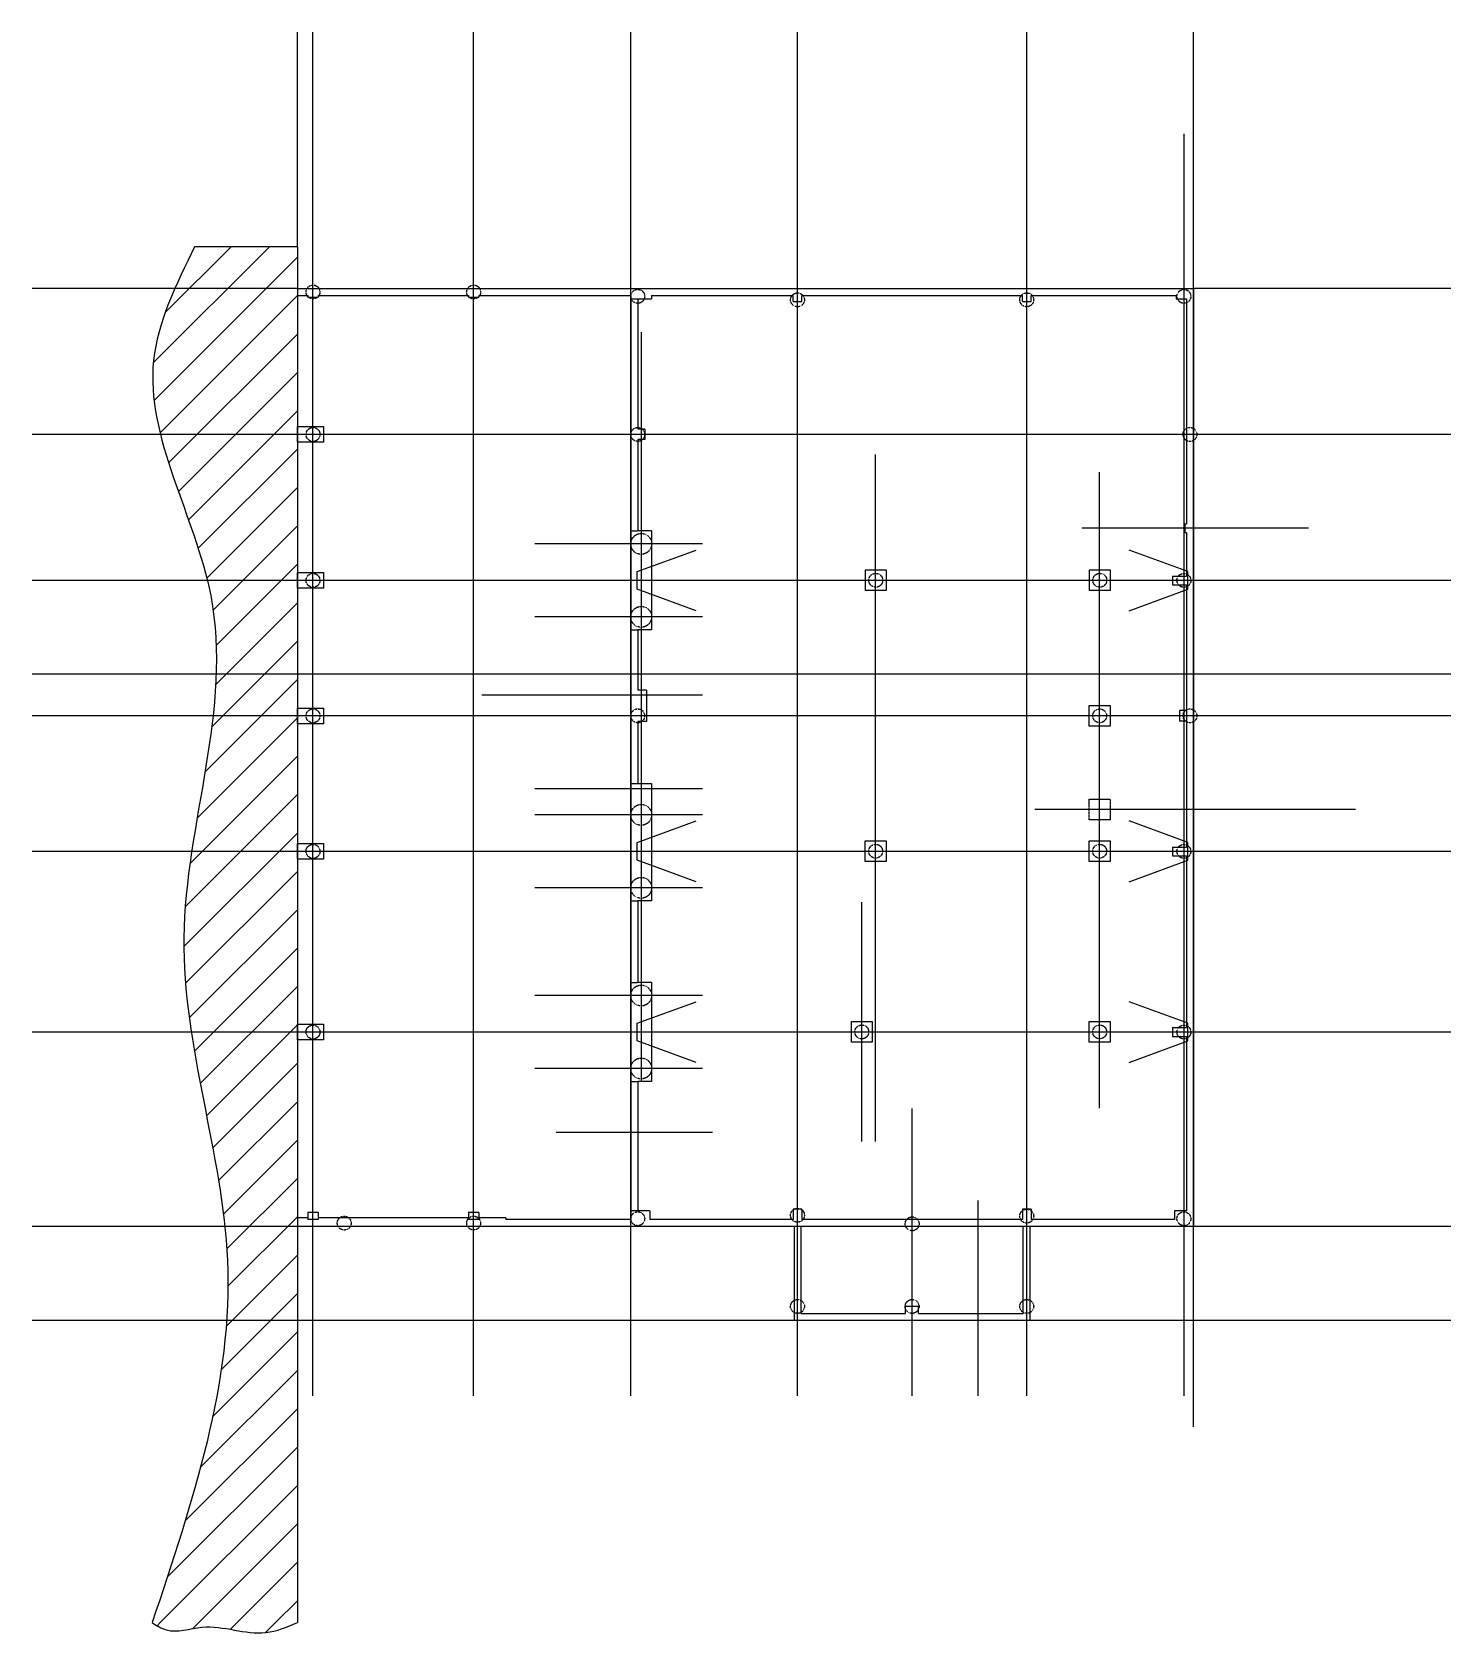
# Model space of a CAD drawing. Header units: millimetres. Extents: x -8928 to 32572, y -39209 to 7807.
import ezdxf

# ---------------------------------------------------------------- set-up
doc = ezdxf.new("R2010")
doc.units = ezdxf.units.MM
doc.linetypes.add('HIDDEN', pattern=[0.375, 0.25, -0.125])
for name, color, linetype in [('1_Arch_Plan_ExistBldg', 1, 'Continuous'), ('Struc-HAIRPIN', 42, 'Continuous'), ('Struc_Plan_Fdn_Grid', 131, 'Continuous'), ('Struc_Plan_Fdn_Pile', 41, 'HIDDEN'), ('Struc_Plan_Fdn_Rebar', 101, 'Continuous'), ('Struc_Plan_GB', 21, 'Continuous')]:
    doc.layers.add(name, color=color, linetype=linetype)
pattern_1 = [(45, (-33.4, 116.3), (-561.266, 561.266), [])]

msp = doc.modelspace()

# ---------------------------------------------------------------- hatches: boundary and pattern name
at = {"layer": '1_Arch_Plan_ExistBldg'}
h = msp.add_hatch(dxfattribs=at)
h.set_pattern_fill('LINE,_O', color=251, scale=6350, angle=45)
h.set_pattern_definition(pattern_1)
edge = h.paths.add_edge_path()
edge.add_line((-1170, 1529), (-4175, 1529))
edge.add_spline(control_points=[(-4175, 1529), (-4716, 427), (-6342, -2882), (-2087, -9607), (-5769, -18524), (-2017, -28560), (-4237, -35180), (-5418, -38705)], knot_values=[0, 0, 0, 0, 139.110741, 417.547842, 812.997574, 1187.438033, 1613.709619, 1613.709619, 1613.709619, 1613.709619], degree=3, periodic=0)
edge.add_line((-5418, -38705), (-1170, -38705))
edge.add_line((-1170, -38705), (-1170, 1529))
h = msp.add_hatch(dxfattribs=at)
h.set_pattern_fill('LINE,_O', color=251, scale=6350, angle=45)
h.set_pattern_definition(pattern_1)
edge = h.paths.add_edge_path()
edge.add_spline(control_points=[(-5418, -38705), (-5284, -38791), (-4846, -39072), (-3669, -38623), (-2374, -39209), (-1476, -38833), (-1170, -38705)], knot_values=[0, 0, 0, 0, 18.170439, 59.518041, 133.307611, 171.420987, 171.420987, 171.420987, 171.420987], degree=3, periodic=0)
edge.add_line((-1170, -38705), (-5418, -38705))

# ---------------------------------------------------------------- linework, layer by layer
for q in [(-4175, 1529), (-1170, -38705)]:
    msp.add_line((-1170, 1529), q, dxfattribs=at)
for points in [[(-4175, 1529), (-5377, -1794), (-3706, -8666), (-4492, -18680), (-3214, -28104), (-5418, -38705)], [(-5418, -38705), (-5008, -38917), (-3961, -38839), (-2093, -38996), (-1170, -38705)]]:
    msp.add_spline(points, degree=3, dxfattribs=at)
at = {"layer": 'Struc-HAIRPIN', "color": 21}
for p, q in [((8773, -7963), (10492, -7338)), ((8773, -8486), (8773, -7963)), ((10492, -9112), (8773, -8486))]:
    msp.add_line(p, q, dxfattribs=at)
for points in [[(23159, -9112), (24877, -8486), (24877, -7963), (23159, -7338)], [(10492, -17037), (8773, -16411), (8773, -15888), (10492, -15262)], [(23159, -17037), (24877, -16411), (24877, -15888), (23159, -15262)], [(10492, -22320), (8773, -21694), (8773, -21171), (10492, -20546)], [(23159, -22320), (24877, -21694), (24877, -21171), (23159, -20546)]]:
    msp.add_lwpolyline(points, dxfattribs=at)
at = {"layer": 'Struc_Plan_Fdn_Grid'}
for p, q in [((-1170, 1529), (-1170, 7807)), ((-713, -32071), (-713, 7807)), ((3986, -32071), (3986, 7807)), ((8583, -32071), (8583, 7807)), ((13460, -32071), (13460, 7807)), ((20166, -32071), (20166, 7807)), ((25043, -32976), (25043, 7807)), ((24763, 4830), (24763, -32071)), ((-1170, 310), (-8928, 310)), ((32572, 310), (25043, 310)), ((8888, -963), (8888, -22881)), ((32572, -3958), (-8928, -3958)), ((15746, -24636), (15746, -4545)), ((22299, -23662), (22299, -5056)), ((28404, -6701), (21776, -6701)), ((10680, -7158), (5777, -7158)), ((32572, -8225), (-8928, -8225)), ((10680, -9292), (5777, -9292)), ((32572, -10968), (-8928, -10968)), ((10680, -11578), (4226, -11578)), ((32572, -12187), (-8928, -12187)), ((10680, -14321), (5777, -14321)), ((29784, -14930), (20405, -14930)), ((10680, -15083), (5777, -15083)), ((32572, -16150), (-8928, -16150)), ((10680, -17216), (5777, -17216)), ((15340, -24636), (15340, -17639)), ((10680, -20366), (5777, -20366)), ((32572, -21433), (-8928, -21433)), ((10680, -22500), (5777, -22500)), ((16813, -32071), (16813, -23667)), ((18743, -32071), (18743, -26361)), ((32572, -27122), (-8928, -27122)), ((13359, -29866), (-8928, -29866)), ((32572, -29866), (20267, -29866))]:
    msp.add_line(p, q, dxfattribs=at)
at = {"layer": 'Struc_Plan_Fdn_Pile', "ltscale": 30}
for centre, radius in [((-713, 208), 203), ((3986, 208), 203), ((8787, 81), 203), ((13460, -21), 203), ((20166, -21), 203), ((24763, 81), 203), ((-713, -3958), 204), ((8787, -3958), 203), ((24941, -3958), 203), ((8888, -7158), 305), ((-713, -8225), 203), ((15749, -8222), 203), ((22303, -8222), 203), ((24763, -8225), 203), ((8888, -9292), 305), ((-713, -12187), 204), ((8787, -12187), 203), ((22299, -12187), 203), ((24941, -12187), 203), ((8888, -15083), 305), ((-713, -16150), 204), ((15746, -16146), 203), ((15746, -16146), 203), ((22299, -16146), 203), ((24763, -16150), 203), ((8888, -17216), 305), ((8888, -20366), 305), ((-713, -21433), 204), ((15340, -21430), 203), ((22299, -21430), 203), ((24763, -21433), 203), ((8888, -22500), 305), ((8787, -26894), 203), ((13460, -26792), 203), ((20166, -26818), 203), ((24763, -26894), 203), ((201, -27021), 203), ((3986, -27021), 203), ((16813, -27043), 203), ((13460, -29459), 203), ((16813, -29459), 203), ((20166, -29459), 203)]:
    msp.add_circle(centre, radius, dxfattribs=at)
at = {"layer": 'Struc_Plan_Fdn_Rebar'}
msp.add_line((10971, -24373), (6399, -24373), dxfattribs=at)
at = {"layer": 'Struc_Plan_GB'}
for p, q in [((-1170, 310), (25043, 310)), ((-1170, 310), (-1170, 106)), ((-1170, 106), (-865, 106)), ((-865, 106), (-865, 56)), ((-865, 56), (-561, 56)), ((-561, 106), (-561, 56)), ((-561, 106), (3834, 106)), ((-561, 106), (3834, 106)), ((3834, 106), (3834, 56)), ((3834, 56), (4138, 56)), ((4138, 106), (4138, 56)), ((4138, 106), (8583, 106)), ((8583, 106), (8583, -26919)), ((8583, 5), (9193, 5)), ((8787, 5), (8990, 5)), ((8787, 5), (8787, -3805)), ((9193, 106), (13333, 106)), ((9193, 106), (9193, 5)), ((13333, -71), (13333, 106)), ((13587, 106), (20039, 106)), ((13587, -71), (13587, 106)), ((20039, -71), (20039, 106)), ((20293, 106), (24535, 106)), ((20293, -71), (20293, 106)), ((24535, 106), (24535, 5)), ((24535, 5), (24839, 5)), ((24839, 5), (24839, -6574)), ((25043, 310), (25043, -27122)), ((13333, -71), (13587, -71)), ((20039, -71), (20293, -71)), ((8990, -3805), (8787, -3805)), ((8990, -4110), (8787, -4110)), ((8787, -4110), (8787, -6777)), ((8990, -3805), (8990, -4110)), ((24789, -6574), (24789, -6828)), ((24789, -6574), (24839, -6574)), ((9193, -6777), (8787, -6777)), ((9193, -6777), (9193, -9673)), ((24789, -6828), (24839, -6828)), ((24839, -6828), (24839, -8098)), ((24433, -8098), (24433, -8352)), ((24433, -8098), (24839, -8098)), ((24433, -8352), (24839, -8352)), ((24839, -8352), (24839, -10968)), ((8787, -9673), (8787, -11438)), ((9193, -9673), (8787, -9673)), ((24839, -10968), (24839, -12035)), ((9041, -11438), (8787, -11438)), ((9041, -11438), (9041, -12352)), ((24839, -12035), (24636, -12035)), ((24636, -12035), (24636, -12340)), ((24839, -12035), (24839, -16023)), ((8787, -12352), (8787, -14168)), ((9041, -12352), (8787, -12352)), ((24839, -12340), (24636, -12340)), ((8787, -14168), (9193, -14168)), ((9193, -14168), (9193, -17597)), ((24433, -16023), (24433, -16277)), ((24433, -16023), (24839, -16023)), ((24433, -16277), (24839, -16277)), ((24839, -16277), (24839, -21306)), ((8787, -17597), (8787, -19985)), ((9193, -17597), (8787, -17597)), ((9193, -19985), (8787, -19985)), ((9193, -19985), (9193, -22881)), ((24433, -21306), (24433, -21560)), ((24433, -21306), (24839, -21306)), ((24433, -21560), (24839, -21560)), ((24839, -21560), (24839, -26665)), ((8787, -22881), (8787, -26665)), ((9193, -22881), (8787, -22881)), ((-561, -26716), (-865, -26716)), ((-865, -26716), (-865, -26919)), ((-561, -26716), (-561, -26919)), ((4138, -26716), (3834, -26716)), ((3834, -26716), (3834, -26919)), ((4138, -26716), (4138, -26919)), ((9142, -26665), (8583, -26665)), ((9142, -26665), (9142, -26919)), ((13587, -26614), (13333, -26614)), ((13333, -26614), (13333, -26919)), ((13587, -26614), (13587, -26919)), ((20293, -26614), (20039, -26614)), ((20039, -26614), (20039, -26919)), ((20293, -26614), (20293, -26919)), ((24839, -26665), (24484, -26665)), ((24484, -26665), (24484, -26919)), ((-1170, -26868), (-1170, -27122)), ((-865, -26868), (-1170, -26868)), ((13359, -27122), (-1170, -27122)), ((-561, -26919), (-865, -26919)), ((3834, -26868), (-561, -26868)), ((4138, -26919), (3834, -26919)), ((4926, -26868), (4138, -26868)), ((4926, -26868), (4926, -26919)), ((8583, -26919), (4926, -26919)), ((13333, -26919), (9142, -26919)), ((13359, -27122), (13359, -29866)), ((13562, -27122), (13562, -29662)), ((20064, -27122), (13562, -27122)), ((20039, -26919), (13587, -26919)), ((20064, -29662), (20064, -27122)), ((25043, -27122), (20267, -27122)), ((20267, -29866), (20267, -27122)), ((24484, -26919), (20293, -26919)), ((16623, -29662), (16623, -29459)), ((17004, -29459), (16623, -29459)), ((17004, -29662), (17004, -29459)), ((20267, -29866), (13359, -29866)), ((13562, -29662), (16623, -29662)), ((17004, -29662), (20064, -29662))]:
    msp.add_line(p, q, dxfattribs=at)
at = {"layer": 'Struc_Plan_GB', "linetype": 'HIDDEN', "ltscale": 10}
for p, q in [((8583, -6777), (8787, -6777)), ((8583, -9673), (8787, -9673)), ((8583, -14168), (8787, -14168)), ((8583, -17597), (8787, -17597)), ((8583, -19985), (8787, -19985)), ((8583, -22881), (8787, -22881))]:
    msp.add_line(p, q, dxfattribs=at)
at = {"layer": 'Struc_Plan_GB'}
for points in [[(-1170, -3729), (-408, -3729), (-408, -4186), (-1170, -4186)], [(15445, -7917), (16054, -7917), (16054, -8526), (15445, -8526)], [(21998, -7917), (22607, -7917), (22607, -8526), (21998, -8526)], [(-1170, -7996), (-408, -7996), (-408, -8453), (-1170, -8453)], [(-1170, -11959), (-408, -11959), (-408, -12416), (-1170, -12416)], [(21995, -11882), (22604, -11882), (22604, -12492), (21995, -12492)], [(-1170, -15921), (-408, -15921), (-408, -16378), (-1170, -16378)], [(15441, -15842), (16051, -15842), (16051, -16451), (15441, -16451)], [(21995, -15842), (22604, -15842), (22604, -16451), (21995, -16451)], [(15035, -21125), (15645, -21125), (15645, -21734), (15035, -21734)], [(21995, -21125), (22604, -21125), (22604, -21734), (21995, -21734)], [(-1170, -21204), (-408, -21204), (-408, -21661), (-1170, -21661)]]:
    msp.add_lwpolyline(points, close=True, dxfattribs=at)
at = {"layer": 'Struc_Plan_GB', "linetype": 'HIDDEN', "ltscale": 20}
msp.add_lwpolyline([(21995, -14622), (22604, -14622), (22604, -15232), (21995, -15232)], close=True, dxfattribs=at)

doc.saveas('drawing.dxf')
